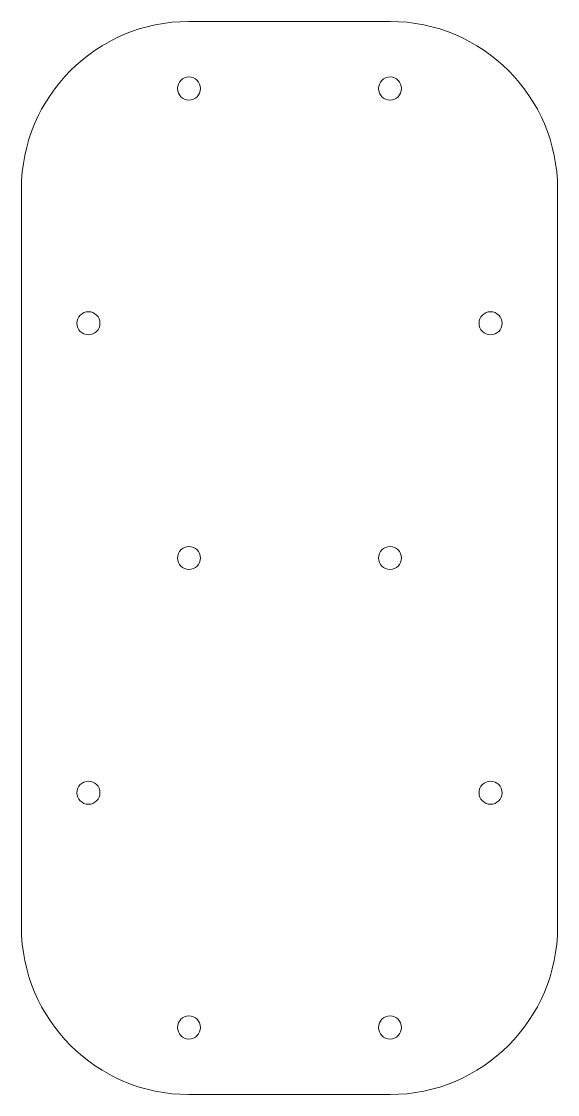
# Model space of a CAD drawing. Header units: inches. Extents: x -4 to 4, y -16 to 0.
import ezdxf

# ---------------------------------------------------------------- set-up
doc = ezdxf.new("R2010")
doc.units = ezdxf.units.IN
doc.header["$MEASUREMENT"] = 0

msp = doc.modelspace()

# ---------------------------------------------------------------- linework, layer by layer
at = {"color": 7, "linetype": 'Continuous', "lineweight": 15}
for p, q in [((1.5, 0), (-1.5, 0)), ((-4, -2.5), (-4, -13.5)), ((4, -13.5), (4, -2.5)), ((-1.5, -16), (1.5, -16))]:
    msp.add_line(p, q, dxfattribs=at)
for centre in [(-1.5, -1), (1.5, -1), (-3, -4.5), (3, -4.5), (-1.5, -8), (1.5, -8), (-3, -11.5), (3, -11.5), (-1.5, -15), (1.5, -15)]:
    msp.add_circle(centre, 0.172, dxfattribs=at)
for centre, start, end in [((-1.5, -2.5), 90, 180), ((1.5, -2.5), 0, 90), ((-1.5, -13.5), 180, 270), ((1.5, -13.5), 270, 0)]:
    msp.add_arc(centre, 2.5, start, end, dxfattribs=at)

doc.saveas('drawing.dxf')
